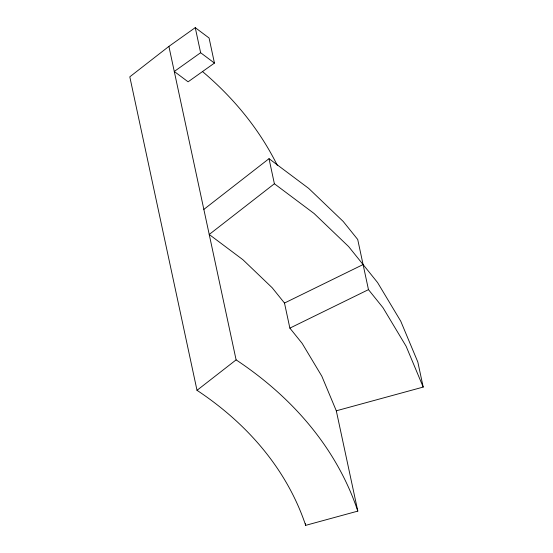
<?xml version="1.0" encoding="UTF-8"?>
<svg xmlns="http://www.w3.org/2000/svg" width="553" height="553" viewBox="0 0 553 553"><rect width="100%" height="100%" fill="white"/><g stroke="black" fill="none" stroke-linecap="round" stroke-linejoin="round"><path stroke-width="0.83" d="M195.25 27.65L200.628 52.729L174.278 71.468L188.096 81.816L214.446 63.083L209.069 37.998L195.25 27.65L168.9 46.39L129.803 76.826L197.013 390.314A451.061 317.277 -12.1 0 1 305.671 525.35L357.805 511.117L336.3 410.803L321.825 376.192L302.173 343.413L289.869 328.123L284.491 303.044L272.187 287.754L242.891 259.703L209.228 234.479L274.385 183.755L269.014 158.676L203.85 209.4M197.013 390.314L236.11 359.879L168.9 46.39M284.491 303.044L363.093 264.562M289.869 328.123L368.471 289.641L357.715 239.484L343.213 221.463L308.685 188.393L269.014 158.676M336.3 410.803L423.197 387.079L417.819 362.001L400.752 321.21L377.595 282.583L348.59 246.541L314.063 213.479L274.385 183.755M200.628 52.729L214.446 63.083M368.471 289.641L382.966 307.662L406.13 346.289L423.197 387.079M305.311 523.663L305.671 525.35M236.11 359.879A505.186 355.344 -12.1 0 1 357.805 511.117M202.564 71.607A505.186 355.344 -12.1 0 1 277.274 165.319"/></g></svg>
